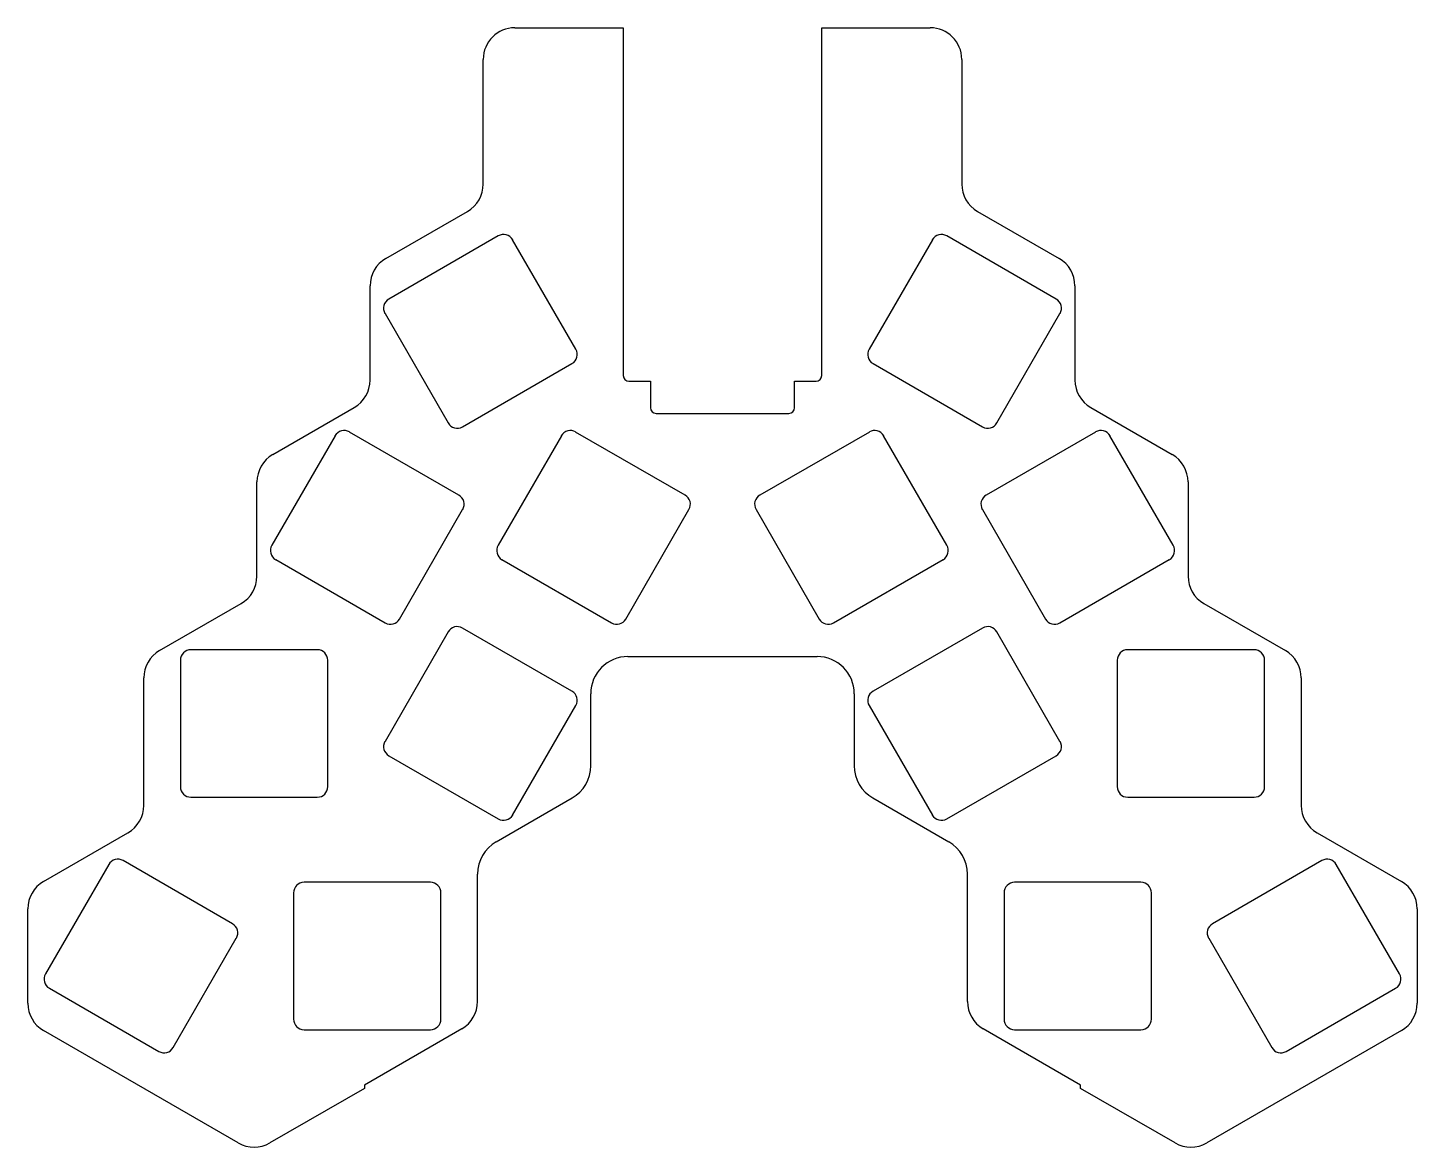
# Model space of a CAD drawing. Header units: millimetres. Extents: x 188 to 320, y -167 to -61.
import ezdxf

# ---------------------------------------------------------------- set-up
doc = ezdxf.new("R2010")
doc.units = ezdxf.units.MM

msp = doc.modelspace()

# ---------------------------------------------------------------- linework, layer by layer
for p, q in [((234.27, -60.93), (244.57, -60.93)), ((244.57, -60.93), (244.57, -93.95)), ((263.43, -60.93), (273.73, -60.93)), ((263.43, -93.95), (263.43, -60.93)), ((231.27, -75.77), (231.27, -63.93)), ((276.73, -63.93), (276.73, -75.77)), ((222.02, -82.84), (229.77, -78.37)), ((278.23, -78.37), (285.98, -82.84)), ((232.7, -80.7), (222.3, -86.7)), ((240.06, -91.46), (234.06, -81.06)), ((273.94, -81.06), (267.94, -91.46)), ((285.7, -86.7), (275.3, -80.7)), ((220.52, -94.39), (220.52, -85.44)), ((287.48, -85.44), (287.48, -94.39)), ((221.94, -88.06), (227.94, -98.46)), ((280.06, -98.46), (286.06, -88.06)), ((229.3, -98.82), (239.7, -92.82)), ((268.3, -92.82), (278.7, -98.82)), ((245.11, -94.49), (247.15, -94.49)), ((247.15, -94.49), (247.15, -97.01)), ((260.85, -94.49), (262.89, -94.49)), ((260.85, -97.01), (260.85, -94.49)), ((211.27, -101.46), (219.02, -96.99)), ((247.69, -97.55), (260.31, -97.55)), ((288.98, -96.99), (296.73, -101.46)), ((217.19, -99.68), (211.19, -110.08)), ((228.95, -105.32), (218.55, -99.32)), ((238.69, -99.68), (232.69, -110.08)), ((250.45, -105.32), (240.05, -99.32)), ((267.95, -99.32), (257.55, -105.32)), ((275.31, -110.08), (269.31, -99.68)), ((289.45, -99.32), (279.05, -105.32)), ((296.81, -110.08), (290.81, -99.68)), ((209.77, -113.01), (209.77, -104.06)), ((298.23, -104.06), (298.23, -113.01)), ((223.31, -117.08), (229.31, -106.68)), ((244.81, -117.08), (250.81, -106.68)), ((257.19, -106.68), (263.19, -117.08)), ((278.69, -106.68), (284.69, -117.08)), ((211.55, -111.44), (221.95, -117.44)), ((233.05, -111.44), (243.45, -117.44)), ((264.55, -117.44), (274.95, -111.44)), ((286.05, -117.44), (296.45, -111.44)), ((200.52, -120.08), (208.27, -115.61)), ((299.73, -115.61), (307.48, -120.08)), ((227.94, -118.3), (221.94, -128.7)), ((239.7, -123.94), (229.3, -117.94)), ((278.7, -117.94), (268.3, -123.94)), ((286.06, -128.7), (280.06, -118.3)), ((215.5, -120), (203.5, -120)), ((304.5, -120), (292.5, -120)), ((202.5, -121), (202.5, -133)), ((216.5, -133), (216.5, -121)), ((245.02, -120.64), (262.98, -120.64)), ((291.5, -121), (291.5, -133)), ((305.5, -133), (305.5, -121)), ((199.02, -134.78), (199.02, -122.68)), ((308.98, -122.68), (308.98, -134.78)), ((234.06, -135.7), (240.06, -125.3)), ((241.48, -131.01), (241.48, -124.18)), ((266.52, -124.18), (266.52, -131.01)), ((267.94, -125.3), (273.94, -135.7)), ((222.3, -130.06), (232.7, -136.06)), ((275.3, -136.06), (285.7, -130.06)), ((203.5, -134), (215.5, -134)), ((232.5, -138.24), (239.71, -134.07)), ((268.29, -134.07), (275.5, -138.24)), ((292.5, -134), (304.5, -134)), ((189.5, -142.01), (197.52, -137.38)), ((310.48, -137.38), (318.5, -142.01)), ((195.69, -140.39), (189.69, -150.78)), ((207.45, -146.02), (197.05, -140.02)), ((310.95, -140.02), (300.55, -146.02)), ((318.31, -150.78), (312.31, -140.39)), ((226.25, -142.08), (214.25, -142.08)), ((230.73, -153.4), (230.73, -141.3)), ((277.27, -153.4), (277.27, -141.3)), ((293.75, -142.08), (281.75, -142.08)), ((213.25, -143.08), (213.25, -155.08)), ((227.25, -155.08), (227.25, -143.08)), ((280.75, -143.08), (280.75, -155.08)), ((294.75, -155.08), (294.75, -143.08)), ((188, -153.56), (188, -144.61)), ((320, -144.61), (320, -153.56)), ((201.81, -157.78), (207.81, -147.39)), ((300.19, -147.39), (306.19, -157.78)), ((190.05, -152.15), (200.45, -158.15)), ((307.55, -158.15), (317.95, -152.15)), ((208, -166.84), (189.5, -156.16)), ((214.25, -156.08), (226.25, -156.08)), ((229.23, -156), (219.98, -161.34)), ((288.02, -161.34), (278.77, -156)), ((281.75, -156.08), (293.75, -156.08)), ((318.5, -156.16), (300, -166.84)), ((219.98, -161.65), (211, -166.84)), ((219.98, -161.34), (219.98, -161.65)), ((288.02, -161.65), (288.02, -161.34)), ((297, -166.84), (288.02, -161.65))]:
    msp.add_line(p, q)
for centre, radius, start, end in [((234.27, -63.93), 3, 90, 180), ((273.73, -63.93), 3, 0, 90), ((228.27, -75.77), 3, 300.0006, 0), ((279.73, -75.77), 3, 180, 239.9994), ((233.2, -81.56), 1, 30, 120), ((274.8, -81.56), 1, 60, 150), ((223.52, -85.44), 3, 120.0006, 180), ((284.48, -85.44), 3, 0, 59.9994), ((222.8, -87.56), 1, 120, 210), ((285.2, -87.56), 1, 330, 60), ((239.2, -91.96), 1, 300, 30), ((268.8, -91.96), 1, 150, 240), ((217.52, -94.39), 3, 300.0006, 0), ((245.11, -93.95), 0.54, 180, 270), ((262.89, -93.95), 0.54, 270, 0), ((290.48, -94.39), 3, 180, 239.9994), ((247.69, -97.01), 0.54, 180, 270), ((260.31, -97.01), 0.54, 270, 0), ((228.8, -97.96), 1, 210, 300), ((279.2, -97.96), 1, 240, 330), ((218.05, -100.18), 1, 60, 150), ((239.55, -100.18), 1, 60, 150), ((268.45, -100.18), 1, 30, 120), ((289.95, -100.18), 1, 30, 120), ((212.77, -104.06), 3, 120.0006, 180), ((295.23, -104.06), 3, 0, 59.9994), ((228.45, -106.18), 1, 330, 60), ((249.95, -106.18), 1, 330, 60), ((258.05, -106.18), 1, 120, 210), ((279.55, -106.18), 1, 120, 210), ((212.05, -110.58), 1, 150, 240), ((233.55, -110.58), 1, 150, 240), ((274.45, -110.58), 1, 300, 30), ((295.95, -110.58), 1, 300, 30), ((206.77, -113.01), 3, 300.0006, 0), ((301.23, -113.01), 3, 180, 239.9994), ((222.45, -116.58), 1, 240, 330), ((243.95, -116.58), 1, 240, 330), ((264.05, -116.58), 1, 210, 300), ((285.55, -116.58), 1, 210, 300), ((228.8, -118.8), 1, 60, 150), ((279.2, -118.8), 1, 30, 120), ((202.02, -122.68), 3, 120.0006, 180), ((203.5, -121), 1, 90, 180), ((215.5, -121), 1, 0, 90), ((292.5, -121), 1, 90, 180), ((304.5, -121), 1, 0, 90), ((305.98, -122.68), 3, 0, 59.9994), ((245.02, -124.18), 3.54, 90, 180), ((262.98, -124.18), 3.54, 0, 90), ((239.2, -124.8), 1, 330, 60), ((268.8, -124.8), 1, 120, 210), ((222.8, -129.2), 1, 150, 240), ((285.2, -129.2), 1, 300, 30), ((237.94, -131.01), 3.54, 300.0006, 0), ((270.06, -131.01), 3.54, 180, 239.9994), ((203.5, -133), 1, 180, 270), ((215.5, -133), 1, 270, 0), ((292.5, -133), 1, 180, 270), ((304.5, -133), 1, 270, 0), ((196.02, -134.78), 3, 300.0006, 0), ((233.2, -135.2), 1, 240, 330), ((274.8, -135.2), 1, 210, 300), ((311.98, -134.78), 3, 180, 239.9994), ((234.27, -141.3), 3.54, 120.0006, 180), ((273.73, -141.3), 3.54, 0, 59.9994), ((196.55, -140.89), 1, 60, 150), ((311.45, -140.89), 1, 30, 120), ((191, -144.61), 3, 120.0006, 180), ((214.25, -143.08), 1, 90, 180), ((226.25, -143.08), 1, 0, 90), ((281.75, -143.08), 1, 90, 180), ((293.75, -143.08), 1, 0, 90), ((317, -144.61), 3, 0, 59.9994), ((206.95, -146.89), 1, 330, 60), ((301.05, -146.89), 1, 120, 210), ((190.55, -151.28), 1, 150, 240), ((317.45, -151.28), 1, 300, 30), ((191, -153.56), 3, 180, 239.9994), ((227.73, -153.4), 3, 300.0006, 0), ((280.27, -153.4), 3, 180, 239.9994), ((317, -153.56), 3, 300.0006, 0), ((214.25, -155.08), 1, 180, 270), ((226.25, -155.08), 1, 270, 0), ((281.75, -155.08), 1, 180, 270), ((293.75, -155.08), 1, 270, 0), ((200.95, -157.28), 1, 240, 330), ((307.05, -157.28), 1, 210, 300), ((209.5, -164.24), 3, 239.9994, 300.0006), ((298.5, -164.24), 3, 239.9994, 300.0006)]:
    msp.add_arc(centre, radius, start, end)

doc.saveas('drawing.dxf')
